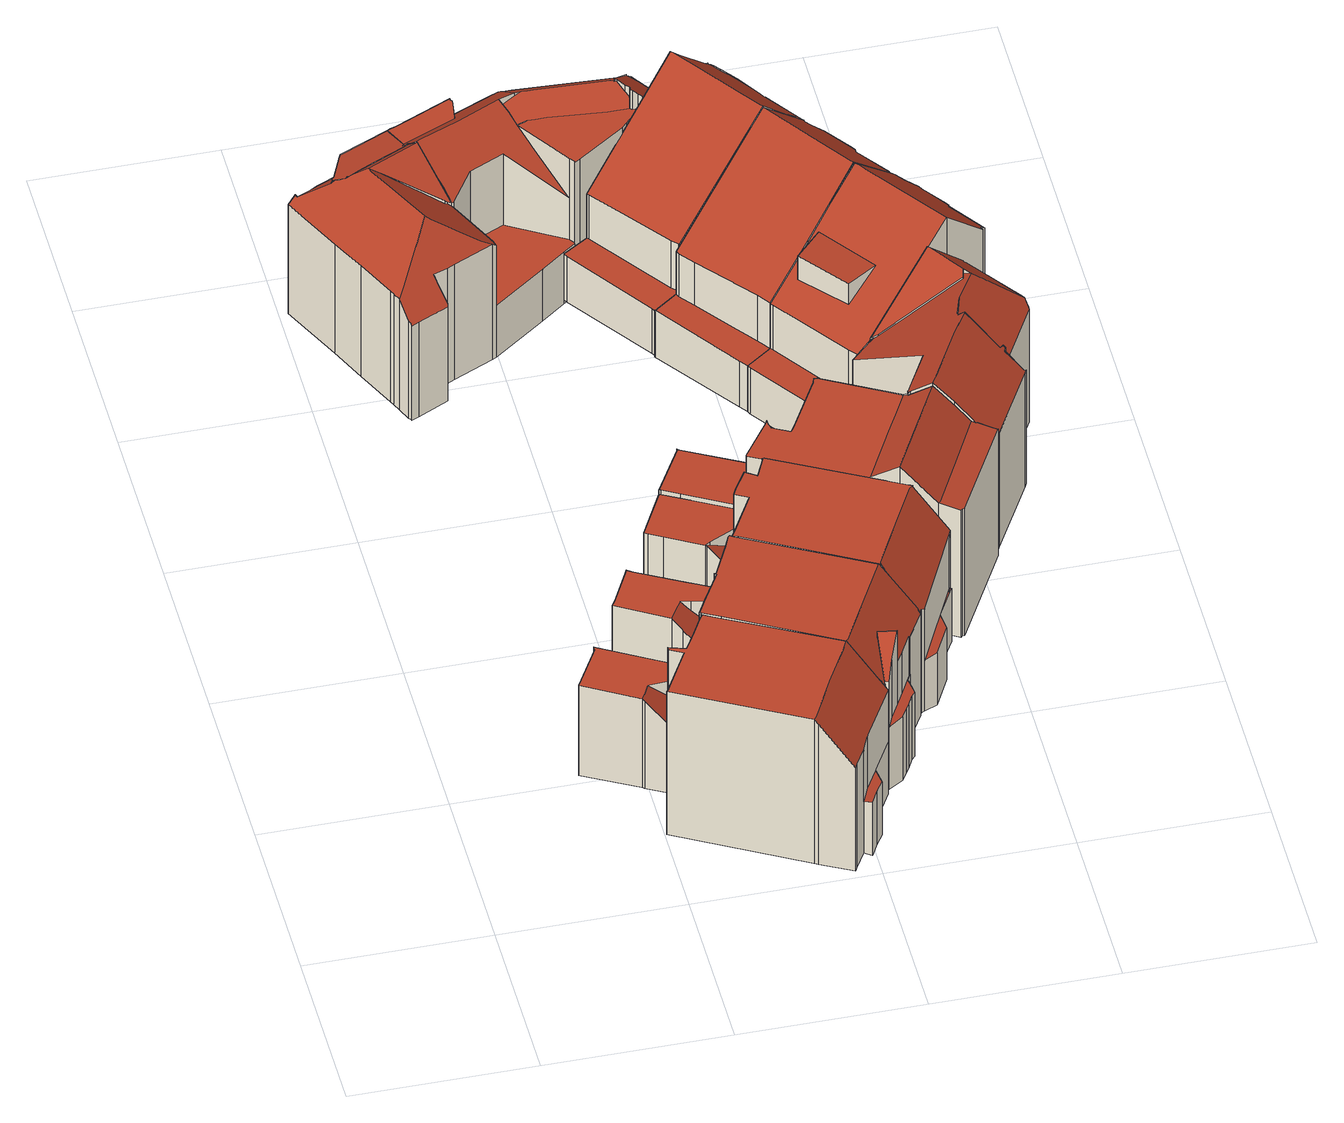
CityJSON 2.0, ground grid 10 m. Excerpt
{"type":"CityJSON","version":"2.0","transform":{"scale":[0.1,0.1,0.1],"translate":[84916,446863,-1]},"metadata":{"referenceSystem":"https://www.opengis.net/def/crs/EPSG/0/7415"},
"CityObjects":{
"building1":{"type":"Building","attributes":{"dak_type":"slanted","data_area":70.29,"data_coverage":0.923,"geconstateerd":false,"gid":18958822,"h_dak_50p":9.53,"h_dak_70p":9.56,"h_dak_max":10.87,"h_dak_min":2.19,"h_maaiveld":-0.213,"kas_warenhuis":false,"lod11_replace":false,"ondergronds_type":"above ground","oorspronkelijkbouwjaar":1921,"pw_actueel":"yes","pw_bron":"ahn3","reconstructie_methode":"tudelft3d-geoflow","reconstruction_skipped":false,"rmse_lod12":2.12,"rmse_lod13":1.29,"rmse_lod22":0.165,"rn":1,"status":"Pand in gebruik","t_run":110.4,"val3dity_codes_lod12":"[]","val3dity_codes_lod13":"[]","val3dity_codes_lod22":"[]"},"children":["building1-1"]},
"building1-1":{"type":"BuildingPart","parents":["building1"],"geometry":[{"type":"Solid","lod":"2.2","boundaries":[[[[0,1,2,3,4,5,6,7,8,9,10,11,12,13,14,15,16,17,18,19,20,21,22,23,24,25,26,27]],[[28,26,25,29]],[[30,31,32,33]],[[34,2,1,35]],[[36,3,2,34]],[[37,5,4,38,39]],[[38,4,3,36]],[[40,16,15,41]],[[42,18,17,43]],[[44,20,19,45]],[[46,47,48,49,50]],[[51,52,27,26,28]],[[53,0,27,52]],[[43,17,16,40]],[[45,19,18,42]],[[54,21,20,44]],[[41,15,14,55]],[[55,14,13,56]],[[50,49,56,57]],[[49,48,58,59]],[[59,60,61]],[[62,12,11,63]],[[57,56,13,12,62]],[[63,11,10,64]],[[65,66,67,68]],[[60,59,58,69,70]],[[71,24,23,31,30]],[[31,23,22,72]],[[72,22,21,54]],[[64,10,9,73]],[[70,69,74,67]],[[75,7,6,76]],[[33,32,66,65]],[[29,25,24,71]],[[68,67,74,47,46]],[[39,38,77,78]],[[73,9,8,79]],[[79,8,7,75]],[[76,6,5,37]],[[35,1,0,53]],[[78,77,52,51]],[[56,49,59,61,80,41,55]],[[60,70,67,66,32,31,72,54,44,45,42,43,40,41,80,61]],[[81,82,29,71,30,33,65,68,46,50,57,62,63,64,73,79,83,84]],[[47,74,69,58,48]],[[76,37,39,78,51,28,29,82,81,84,83,79,75]],[[77,38,36,34,35,53,52]]]],"semantics":{"surfaces":[{"type":"GroundSurface"},{"type":"WallSurface","on_footprint_edge":true},{"type":"WallSurface","on_footprint_edge":false},{"type":"RoofSurface"}],"values":[[0,1,2,1,1,1,1,1,1,1,2,1,1,1,1,1,1,1,2,2,2,1,1,1,2,2,1,1,1,1,2,1,2,1,2,2,1,1,1,1,2,3,3,3,3,3,3]]}}]},
"building2":{"type":"Building","attributes":{"dak_type":"slanted","data_area":50.27,"data_coverage":0.861,"geconstateerd":false,"gid":17144814,"h_dak_50p":8.57,"h_dak_70p":8.92,"h_dak_max":9.82,"h_dak_min":6.19,"h_maaiveld":-0.192,"kas_warenhuis":false,"lod11_replace":false,"ondergronds_type":"above ground","oorspronkelijkbouwjaar":1927,"pw_actueel":"yes","pw_bron":"ahn3","reconstructie_methode":"tudelft3d-geoflow","reconstruction_skipped":false,"rmse_lod12":0.915,"rmse_lod13":1.35,"rmse_lod22":0.121,"rn":1,"status":"Pand in gebruik","t_run":104.05,"val3dity_codes_lod12":"[]","val3dity_codes_lod13":"[]","val3dity_codes_lod22":"[]"},"children":["building2-1"]},
"building2-1":{"type":"BuildingPart","parents":["building2"],"geometry":[{"type":"Solid","lod":"2.2","boundaries":[[[[85,86,87,88,89,90,91,92,93,94,95,96,97,98,99,100,101,102,103,104,105,106,107,108,109,110,111,112,113,114]],[[115,110,109,116]],[[117,112,111,118]],[[119,98,97,120]],[[121,99,98,119]],[[122,86,85,123]],[[124,125,126,127]],[[120,97,96,128]],[[128,96,95,129]],[[130,129,95,94,131]],[[132,133,134,135]],[[136,93,92,137]],[[138,136,139,140]],[[137,92,91,141,142]],[[143,144,145,146]],[[147,100,99,121]],[[148,149,150,151]],[[116,109,108,152]],[[123,85,114,153]],[[154,89,88,155]],[[156,90,89,154]],[[157,158,159]],[[155,88,87,158]],[[149,148,160]],[[161,107,106,162]],[[162,106,105,163]],[[164,165,133,132]],[[166,167,168]],[[151,150,129,130]],[[131,94,93,136,138]],[[159,158,87,86,122]],[[135,134,167,166]],[[127,126,144,143]],[[152,108,107,161]],[[163,105,104,169]],[[170,103,102,171]],[[146,145,172,173]],[[118,111,110,115]],[[174,101,100,147]],[[175,113,112,117]],[[176,177,165,164]],[[142,141,177,176]],[[140,139,125,124]],[[153,114,113,175]],[[171,102,101,174]],[[169,104,103,170]],[[173,172,168]],[[141,91,90,156]],[[131,178,179,160,148,151,130]],[[156,154,155,158,157,167,134,133,165,177,141]],[[173,180,181,179,178,131,138,140,124,127,143,146]],[[164,132,135,166,168,172,145,144,126,125,139,136,137,142,176]],[[121,182,183,184,185,186,187,115,116,152,161,162,163,169,170,171,174,147]],[[184,188,179,181,180,173,168,167,157,159,122,123,153,175,117,118,115,187,186,185]],[[120,128,129,150,149,160,179,188,184,183,182,121,119]]]],"semantics":{"surfaces":[{"type":"GroundSurface"},{"type":"WallSurface","on_footprint_edge":true},{"type":"WallSurface","on_footprint_edge":false},{"type":"RoofSurface"}],"values":[[0,1,1,1,1,1,2,1,1,1,2,1,2,1,2,1,2,1,1,1,1,2,1,2,1,1,2,2,2,1,1,2,2,1,1,1,2,1,1,1,2,2,2,1,1,1,2,1,3,3,3,3,3,3,3]]}}]},
"building3":{"type":"Building","attributes":{"dak_type":"slanted","data_area":67.93,"data_coverage":0.899,"geconstateerd":false,"gid":18958821,"h_dak_50p":9.55,"h_dak_70p":9.58,"h_dak_max":9.79,"h_dak_min":3.27,"h_maaiveld":-0.147,"kas_warenhuis":false,"lod11_replace":false,"ondergronds_type":"above ground","oorspronkelijkbouwjaar":1921,"pw_actueel":"yes","pw_bron":"ahn3","reconstructie_methode":"tudelft3d-geoflow","reconstruction_skipped":false,"rmse_lod12":2.14,"rmse_lod13":0.733,"rmse_lod22":0.143,"rn":1,"status":"Pand in gebruik","t_run":121.41,"val3dity_codes_lod12":"[]","val3dity_codes_lod13":"[]","val3dity_codes_lod22":"[]"},"children":["building3-1"]},
"building3-1":{"type":"BuildingPart","parents":["building3"],"geometry":[{"type":"Solid","lod":"2.2","boundaries":[[[[189,190,191,192,193,194,195,196,197,198,199,200,201,202,203,204,205,206,207,208,209,210,211,212,213,214,215,216,217,218,219,220,221,222,223,224,225]],[[226,197,196,227]],[[228,217,216,229]],[[230,213,212,231]],[[232,211,210,233]],[[234,220,219,235]],[[236,203,202,237]],[[238,239,204,203,236]],[[240,228,241,242]],[[243,218,217,228,240]],[[244,245,246,247]],[[248,221,220,234]],[[249,190,189,250]],[[29,198,197,226]],[[235,219,218,243]],[[251,200,199,252]],[[253,201,200,251]],[[252,199,198,29]],[[227,196,195,254]],[[245,194,193,255]],[[256,257,258,259]],[[255,193,192,260]],[[261,262,254,263]],[[264,265,205,204,239]],[[266,267,239,238]],[[268,215,214,269]],[[229,216,215,268]],[[237,202,201,253]],[[270,209,208,271]],[[233,210,209,270]],[[269,214,213,230]],[[272,222,221,248]],[[273,274,223,222,272]],[[275,276,274,273]],[[277,224,223,274]],[[278,225,224,277]],[[279,280,276,275]],[[263,254,195,194,245,244]],[[247,246,281,257,256]],[[260,192,191,282]],[[250,189,225,278]],[[231,212,211,232]],[[271,208,207,283]],[[284,285,286]],[[287,288,265,264]],[[289,206,205,265]],[[290,291,288,287]],[[283,207,206,289]],[[292,293,267,266]],[[285,284,291,290]],[[242,241,293,292]],[[257,281,280,279]],[[282,191,190,249]],[[259,258,262,261]],[[252,29,294,295,235,243,240,242,292,266,238,236,237,253,251]],[[263,244,247,256,259,261]],[[283,289,265,288,291,284,286,271]],[[286,285,290,287,264,239,267,293,241,228,229,268,269,230,231,232,233,270,271]],[[282,249,250,278,277,274,276,280,281,246,245,255,260]],[[262,258,257,279,275,273,272,248,234,235,295,294,29,226,227,254]]]],"semantics":{"surfaces":[{"type":"GroundSurface"},{"type":"WallSurface","on_footprint_edge":true},{"type":"WallSurface","on_footprint_edge":false},{"type":"RoofSurface"}],"values":[[0,1,1,1,1,1,1,1,2,1,2,1,1,1,1,1,1,1,1,1,2,1,2,1,2,1,1,1,1,1,1,1,1,2,1,1,2,1,2,1,1,1,1,2,2,1,2,1,2,2,2,2,1,2,3,3,3,3,3,3]]}}]},
"building4":{"type":"Building","attributes":{"dak_type":"slanted","data_area":68.79,"data_coverage":0.892,"geconstateerd":false,"gid":17145255,"h_dak_50p":9.55,"h_dak_70p":9.57,"h_dak_max":9.76,"h_dak_min":3.25,"h_maaiveld":-0.171,"kas_warenhuis":false,"lod11_replace":false,"ondergronds_type":"above ground","oorspronkelijkbouwjaar":1921,"pw_actueel":"yes","pw_bron":"ahn3","reconstructie_methode":"tudelft3d-geoflow","reconstruction_skipped":false,"rmse_lod12":2.09,"rmse_lod13":0.769,"rmse_lod22":0.0925,"rn":1,"status":"Pand in gebruik","t_run":99.47,"val3dity_codes_lod12":"[]","val3dity_codes_lod13":"[]","val3dity_codes_lod22":"[]"},"children":["building4-1"]},
"building4-1":{"type":"BuildingPart","parents":["building4"],"geometry":[{"type":"Solid","lod":"2.2","boundaries":[[[[296,297,298,299,300,301,302,303,304,305,306,307,308,309,310,311,312,313,314,315,316,317,318,319,320,321,322]],[[323,296,322,324]],[[325,315,314,326]],[[326,314,313,327]],[[328,312,311,329]],[[330,319,331]],[[327,313,312,328]],[[332,309,308,333]],[[329,311,310,334]],[[335,336,337,338]],[[331,319,318,339]],[[340,341,342,343]],[[339,344,345,346]],[[341,340,334]],[[344,318,317,347]],[[348,316,315,325]],[[349,350,351,352]],[[243,305,304,353]],[[354,303,302,355]],[[350,299,298,356]],[[356,298,297,357]],[[355,302,301,358]],[[358,301,300,359]],[[353,304,303,354]],[[360,307,306,361]],[[334,310,309,332]],[[346,345,362,363]],[[318,344,339]],[[359,300,299,350,349]],[[324,322,321,351]],[[364,320,319,330]],[[352,351,321,320,364]],[[365,366,333,367]],[[367,333,308,307,360]],[[338,337,368,369,365]],[[363,362,336,335]],[[343,342,368,337]],[[347,317,316,348]],[[361,306,305,243]],[[369,366,365]],[[357,297,296,323]],[[344,347,348,325,326,327,328,329,334,340,343,337,336,362,345]],[[338,365,367,360,361,243,353,354,370,371,331,339,346,363,335]],[[368,342,341,334,332,333,366,369]],[[357,323,324,351,350,356]],[[349,352,364,330,331,371,370,354,355,358,359]]]],"semantics":{"surfaces":[{"type":"GroundSurface"},{"type":"WallSurface","on_footprint_edge":true},{"type":"WallSurface","on_footprint_edge":false},{"type":"RoofSurface"}],"values":[[0,1,1,1,1,1,1,1,1,2,1,2,2,2,1,1,2,1,1,1,1,1,1,1,1,1,2,1,1,1,1,1,2,1,2,2,2,1,1,2,1,3,3,3,3,3]]}}]},
"building5":{"type":"Building","attributes":{"dak_type":"slanted","data_area":82.22,"data_coverage":0.9,"geconstateerd":false,"gid":18958819,"h_dak_50p":8.68,"h_dak_70p":8.83,"h_dak_max":10.27,"h_dak_min":3.29,"h_maaiveld":-0.188,"kas_warenhuis":false,"lod11_replace":false,"ondergronds_type":"above ground","oorspronkelijkbouwjaar":1927,"pw_actueel":"yes","pw_bron":"ahn3","reconstructie_methode":"tudelft3d-geoflow","reconstruction_skipped":false,"rmse_lod12":2.59,"rmse_lod13":0.517,"rmse_lod22":0.109,"rn":1,"status":"Pand in gebruik","t_run":145.7,"val3dity_codes_lod12":"[]","val3dity_codes_lod13":"[]","val3dity_codes_lod22":"[]"},"children":["building5-1"]},
"building5-1":{"type":"BuildingPart","parents":["building5"],"geometry":[{"type":"Solid","lod":"2.2","boundaries":[[[[372,373,374,375,376,377,98,378,95,379,380,381,382,383,92,384,385,386,387,388,389,390,391,392,393,394,395,396,397,398,399,400,401,402,403,404,405,406]],[[407,399,398,408]],[[409,402,401,410]],[[411,377,376,412]],[[412,376,375,413]],[[414,415,386,385,416]],[[417,378,98,418]],[[419,389,388,420]],[[421,390,389,419]],[[422,423,424]],[[418,98,377,411]],[[130,425,426,427]],[[425,95,378,417]],[[428,379,95,425,130]],[[429,400,399,407]],[[430,383,382,431]],[[432,384,92,137]],[[416,385,384,432]],[[433,391,390,421]],[[434,394,393,435]],[[436,397,396,437]],[[437,396,395,438]],[[437,396,437,439]],[[408,398,397,436]],[[440,413,375,374,441]],[[438,395,394,434]],[[442,443,444,445]],[[446,447,443,442]],[[448,404,403,449]],[[450,372,406,451]],[[410,401,400,429]],[[435,393,392,452]],[[420,388,387,453]],[[454,380,379,428]],[[455,381,380,454]],[[456,457,413,440]],[[427,426,458,459]],[[452,392,391,433]],[[451,406,405,460]],[[461,462,423,422]],[[463,464,465,466]],[[467,468,469,470]],[[453,387,386,415]],[[459,458,471,472]],[[472,471,473,474]],[[474,475,463]],[[441,374,373,476]],[[477,478,447,446]],[[479,480,481,482]],[[483,484,480,479]],[[482,481,485,486]],[[486,485,478,477]],[[487,488,460,489]],[[489,460,405,404,448]],[[466,465,462,461]],[[470,469,415,414]],[[464,463,490]],[[491,492,488,487]],[[445,444,492,491]],[[449,403,402,409]],[[137,92,383,430]],[[431,382,381,455]],[[468,467,493]],[[439,437,484,483]],[[476,373,372,450]],[[475,474,473,457,456]],[[424,494,495,496,497,498,480,484,437,438,434,435,452,433,499,500,422]],[[459,472,474,463,466,461,501,502,503,455,454,428,130,427]],[[413,457,473,471,458,426,425,417,418,411,412]],[[491,487,489,448,449,409,410,429,407,408,436,437,439,483,479,482,486,477,446,442,445]],[[137,430,504,493,467,470,414,416,432]],[[455,503,502,501,461,422,500,499,433,421,419,420,453,415,469,468,493,504,430,431]],[[476,450,451,460,488,492,444,443,505,506,507,508,509,490,463,475,456,440,441]],[[464,490,509,508,507,506,505,443,447,478,485,481,480,498,497,496,495,494,424,423,462,465]]]],"semantics":{"surfaces":[{"type":"GroundSurface"},{"type":"WallSurface","on_footprint_edge":true},{"type":"WallSurface","on_footprint_edge":false},{"type":"RoofSurface"}],"values":[[0,1,1,1,1,1,1,1,1,2,1,2,1,1,1,1,1,1,1,1,1,1,1,1,1,1,2,2,1,1,1,1,1,1,1,2,2,1,1,2,2,2,1,2,2,2,1,2,2,2,2,2,2,1,2,2,2,2,2,1,1,1,2,2,1,2,3,3,3,3,3,3,3,3]]}}]},
"building6":{"type":"Building","attributes":{"dak_type":"slanted","data_area":73.43,"data_coverage":0.914,"geconstateerd":false,"gid":18958820,"h_dak_50p":9.5,"h_dak_70p":9.53,"h_dak_max":10.8,"h_dak_min":5.99,"h_maaiveld":-0.148,"kas_warenhuis":false,"lod11_replace":false,"ondergronds_type":"above ground","oorspronkelijkbouwjaar":1916,"pw_actueel":"yes","pw_bron":"ahn3","reconstructie_methode":"tudelft3d-geoflow","reconstruction_skipped":false,"rmse_lod12":1.56,"rmse_lod13":0.451,"rmse_lod22":0.0338,"rn":1,"status":"Pand in gebruik","t_run":101.87,"val3dity_codes_lod12":"[]","val3dity_codes_lod13":"[]","val3dity_codes_lod22":"[]"},"children":["building6-1"]},
"building6-1":{"type":"BuildingPart","parents":["building6"],"geometry":[{"type":"Solid","lod":"2.2","boundaries":[[[[510,511,512,513,514,515,516,517,518,519,520,521,522,523,524,525,526,527,528,529,530,531,532,533,534,535,536,537,538,539,540]],[[541,532,531,542]],[[543,522,521,544]],[[545,518,517,546]],[[547,523,522,543]],[[546,517,516,548,549]],[[549,548,550,551]],[[548,516,515,552]],[[553,539,538,554]],[[555,514,513,556]],[[556,513,512,557]],[[558,519,518,545]],[[559,520,519,558]],[[560,524,523,547]],[[561,533,532,541]],[[562,534,533,561]],[[542,531,530,563]],[[564,535,534,562]],[[565,526,525,566]],[[566,525,524,560]],[[544,521,520,559]],[[563,530,529,567]],[[568,540,539,553]],[[551,550,569,570]],[[552,515,514,555]],[[571,537,536,572]],[[572,536,535,564]],[[557,512,511,573]],[[574,510,540,568]],[[575,528,527,576]],[[576,527,526,565]],[[567,529,528,575]],[[573,511,510,574]],[[570,569,554,577]],[[577,554,538,537,571]],[[542,563,567,578,564,562,561,541]],[[572,564,578,567,575,576,579]],[[557,573,574,568,553,554,569,550,548,552,555,556]],[[580,571,572,579,576,565,566,560,581]],[[577,571,580,581,560,547,543,544,559,558,545,546,549,551,570]]]],"semantics":{"surfaces":[{"type":"GroundSurface"},{"type":"WallSurface","on_footprint_edge":true},{"type":"WallSurface","on_footprint_edge":false},{"type":"RoofSurface"}],"values":[[0,1,1,1,1,1,2,1,1,1,1,1,1,1,1,1,1,1,1,1,1,1,1,2,1,1,1,1,1,1,1,1,1,2,1,3,3,3,3,3]]}}]},
"building7":{"type":"Building","attributes":{"dak_type":"slanted","data_area":63.73,"data_coverage":0.899,"geconstateerd":false,"gid":17147229,"h_dak_50p":8.89,"h_dak_70p":9.85,"h_dak_max":11.41,"h_dak_min":3.09,"h_maaiveld":0.076,"kas_warenhuis":false,"lod11_replace":false,"ondergronds_type":"above ground","oorspronkelijkbouwjaar":1927,"pw_actueel":"yes","pw_bron":"ahn3","reconstructie_methode":"tudelft3d-geoflow","reconstruction_skipped":false,"rmse_lod12":2.93,"rmse_lod13":2.27,"rmse_lod22":0.0797,"rn":1,"status":"Pand in gebruik","t_run":150.32,"val3dity_codes_lod12":"[]","val3dity_codes_lod13":"[]","val3dity_codes_lod22":"[]"},"children":["building7-1"]},
"building7-1":{"type":"BuildingPart","parents":["building7"],"geometry":[{"type":"Solid","lod":"2.2","boundaries":[[[[582,583,584,585,586,587,588,589,590,591,592,593,594,595,596,597,598,599,600,601,602,603,604,605,606,607,608,609]],[[610,599,598,611]],[[612,613,614,615]],[[616,603,602,617]],[[617,602,601,618]],[[619,604,603,616]],[[620,588,587,621]],[[622,623,607,606,624]],[[625,626,623,622]],[[627,628,626,625]],[[629,605,604,619]],[[630,594,593,631]],[[621,587,586,632]],[[633,596,595,634]],[[634,595,594,630]],[[624,606,605,629]],[[635,600,599,610]],[[618,601,600,635]],[[636,637,591,590,638]],[[632,586,585,639]],[[640,592,591,637]],[[631,593,592,640]],[[611,598,597,641,642]],[[641,597,596,633]],[[643,644,613,612]],[[642,641,644,643]],[[645,589,588,620]],[[638,590,589,645]],[[615,614,637,636]],[[646,584,583,647]],[[648,608,607,623]],[[639,585,584,646,649]],[[649,646,628,627]],[[647,583,582,650]],[[651,609,608,648]],[[650,582,609,651]],[[615,636,638,652,653,611,642,643,612]],[[644,641,633,634,630,631,640,637,614,613]],[[611,653,652,638,645,620,621,632,639,649,627,625,622,624,629,619,616,617,618,635,610]],[[647,650,651,648,623,626,628,646]]]],"semantics":{"surfaces":[{"type":"GroundSurface"},{"type":"WallSurface","on_footprint_edge":true},{"type":"WallSurface","on_footprint_edge":false},{"type":"RoofSurface"}],"values":[[0,1,2,1,1,1,1,1,2,2,1,1,1,1,1,1,1,1,1,1,1,1,1,1,2,2,1,1,2,1,1,1,2,1,1,1,3,3,3,3]]}}]},
"building8":{"type":"Building","attributes":{"dak_type":"slanted","data_area":62.8,"data_coverage":0.894,"geconstateerd":false,"gid":18954935,"h_dak_50p":8.92,"h_dak_70p":9.88,"h_dak_max":11.65,"h_dak_min":3.03,"h_maaiveld":0.023,"kas_warenhuis":false,"lod11_replace":false,"ondergronds_type":"above ground","oorspronkelijkbouwjaar":1927,"pw_actueel":"yes","pw_bron":"ahn3","reconstructie_methode":"tudelft3d-geoflow","reconstruction_skipped":false,"rmse_lod12":2.79,"rmse_lod13":1.5,"rmse_lod22":0.082,"rn":1,"status":"Pand in gebruik","t_run":142.11,"val3dity_codes_lod12":"[]","val3dity_codes_lod13":"[]","val3dity_codes_lod22":"[]"},"children":["building8-1"]},
"building8-1":{"type":"BuildingPart","parents":["building8"],"geometry":[{"type":"Solid","lod":"2.2","boundaries":[[[[654,655,656,657,658,659,660,661,662,663,664,665,666,667,668,669,670,671,672,673,674,675,676,677,678,679,680]],[[681,655,682]],[[682,655,654,683]],[[684,656,655,681]],[[683,654,680,685]],[[685,680,679,621]],[[686,675,674,687,688]],[[688,687,689,690]],[[690,689,691,692]],[[693,694,668,667,695]],[[696,665,664,697]],[[698,663,662,699]],[[621,679,678,700]],[[697,664,663,698]],[[700,678,677,620]],[[701,666,665,696]],[[702,673,672,703]],[[687,674,673,702]],[[703,672,671,704]],[[705,669,668,694]],[[695,667,666,701]],[[706,660,659,707]],[[708,661,660,706]],[[699,662,661,708]],[[709,670,669,705]],[[710,711,681,682]],[[692,691,712,713]],[[713,712,694,693]],[[714,676,675,686]],[[620,677,676,714]],[[707,659,658,711,710]],[[715,657,656,684]],[[711,658,657,715]],[[704,671,670,709]],[[701,716,717,686,688,690,692,713,693,695]],[[712,691,689,687,702,703,704,709,705,694]],[[698,699,708,706,707,710,682,683,685,621,700,620,714,686,717,716,701,696,697]],[[711,715,684,681]]]],"semantics":{"surfaces":[{"type":"GroundSurface"},{"type":"WallSurface","on_footprint_edge":true},{"type":"WallSurface","on_footprint_edge":false},{"type":"RoofSurface"}],"values":[[0,1,1,1,1,1,1,2,2,1,1,1,1,1,1,1,1,1,1,1,1,1,1,1,1,2,2,2,1,1,1,1,1,1,3,3,3,3]]}}]},
"building9":{"type":"Building","attributes":{"dak_type":"slanted","data_area":62.8,"data_coverage":0.889,"geconstateerd":false,"gid":18958753,"h_dak_50p":8.84,"h_dak_70p":9.79,"h_dak_max":11.39,"h_dak_min":3.06,"h_maaiveld":-0.042,"kas_warenhuis":false,"lod11_replace":false,"ondergronds_type":"above ground","oorspronkelijkbouwjaar":1927,"pw_actueel":"yes","pw_bron":"ahn3","reconstructie_methode":"tudelft3d-geoflow","reconstruction_skipped":false,"rmse_lod12":2.94,"rmse_lod13":2.74,"rmse_lod22":0.218,"rn":1,"status":"Pand in gebruik","t_run":107.09,"val3dity_codes_lod12":"[]","val3dity_codes_lod13":"[]","val3dity_codes_lod22":"[]"},"children":["building9-1"]},
"building9-1":{"type":"BuildingPart","parents":["building9"],"geometry":[{"type":"Solid","lod":"2.2","boundaries":[[[[718,719,720,721,722,723,724,669,668,725,726,727,728,729,730,731,732,733,734,735,736,737,738,739,740,741,742,743,744]],[[745,734,733,746]],[[747,730,729,748]],[[705,669,724,749]],[[750,726,725,751]],[[752,723,722,753]],[[754,741,740,755]],[[753,722,721,756]],[[756,721,720,757]],[[748,729,728,758]],[[759,727,726,750]],[[760,744,743,761]],[[762,742,741,754]],[[749,724,723,752]],[[763,694,764,765]],[[694,668,669,705]],[[766,718,744,760]],[[767,768,769]],[[770,771,768,767]],[[761,743,742,762]],[[772,731,730,747]],[[751,725,668,694,763]],[[771,770,773]],[[758,728,727,759]],[[774,775,746,776]],[[777,757,720,719,778]],[[779,780,757,777]],[[765,764,781,782]],[[778,719,718,766]],[[776,746,733,732,783]],[[783,732,731,772]],[[775,737,736,784]],[[784,736,735,785]],[[785,735,734,745]],[[786,739,738,787]],[[755,740,739,786]],[[787,738,737,775,774]],[[782,781,780,779]],[[694,705,749,752,753,756,757,780,781,764]],[[774,776,783,772,747,748,758,788,789,790,761,762,754,755,786,787]],[[758,759,750,751,763,765,782,779,777,778,766,760,761,790,789,788],[773,769,768,771]],[[773,770,767,769]],[[785,745,746,775,784]]]],"semantics":{"surfaces":[{"type":"GroundSurface"},{"type":"WallSurface","on_footprint_edge":true},{"type":"WallSurface","on_footprint_edge":false},{"type":"RoofSurface"}],"values":[[0,1,1,1,1,1,1,1,1,1,1,1,1,1,2,1,1,2,2,1,1,1,2,1,2,1,2,2,1,1,1,1,1,1,1,1,1,2,3,3,3,3,3]]}}]},
"building10":{"type":"Building","attributes":{"dak_type":"slanted","data_area":62.67,"data_coverage":0.908,"geconstateerd":false,"gid":18958747,"h_dak_50p":9.16,"h_dak_70p":9.76,"h_dak_max":10.77,"h_dak_min":6.38,"h_maaiveld":-0.145,"kas_warenhuis":false,"lod11_replace":false,"ondergronds_type":"above ground","oorspronkelijkbouwjaar":1914,"pw_actueel":"yes","pw_bron":"ahn3","reconstructie_methode":"tudelft3d-geoflow","reconstruction_skipped":false,"rmse_lod12":1.14,"rmse_lod13":1.15,"rmse_lod22":0.0331,"rn":1,"status":"Pand in gebruik","t_run":98.37,"val3dity_codes_lod12":"[]","val3dity_codes_lod13":"[]","val3dity_codes_lod22":"[]"},"children":["building10-1"]},
"building10-1":{"type":"BuildingPart","parents":["building10"],"geometry":[{"type":"Solid","lod":"2.2","boundaries":[[[[791,792,527,793,526,525,794,795,796,797,798,799,800,801,802,803,804,805,806,807,808,809,810,811,812,813,814]],[[815,816,817,818]],[[819,820,821,822]],[[820,809,808,823]],[[824,794,825]],[[826,525,526,827]],[[825,794,525,826]],[[827,526,793,828]],[[829,798,797,830]],[[831,805,804,832]],[[816,799,798,829]],[[833,801,800,834]],[[835,527,792,836]],[[837,801,833]],[[838,839,840]],[[841,806,805,831]],[[842,807,806,841]],[[834,800,799,816,815]],[[843,803,802,844]],[[844,802,801,837]],[[828,793,527,835]],[[845,791,814,846]],[[847,796,795,848]],[[848,795,794,824]],[[830,797,796,847]],[[823,808,807,842]],[[832,804,803,843]],[[849,850,839,838]],[[836,792,791,845]],[[851,811,810,852]],[[853,812,811,851]],[[818,817,850,849]],[[822,821,854,855]],[[856,857,858,859]],[[852,810,809,820,819]],[[855,854,860,861]],[[862,813,812,853]],[[846,814,813,862]],[[859,858,863]],[[864,865,857,856]],[[861,860,865,864]],[[818,849,838,866,834,815]],[[860,854,821,820,823,842,841,831,840,867,863,858,857,865]],[[852,819,822,855,861,864,868,869,835,836,845,846,862,853,851]],[[831,832,843,844,837,833,834,866,838,840]],[[867,840,839,850,817,816,829,830,847,848,824,825,826,827,828,835,869,868,864,856,859,863]]]],"semantics":{"surfaces":[{"type":"GroundSurface"},{"type":"WallSurface","on_footprint_edge":false},{"type":"WallSurface","on_footprint_edge":true},{"type":"RoofSurface"}],"values":[[0,1,1,2,2,2,2,2,2,2,2,2,2,2,1,2,2,2,2,2,2,2,2,2,2,2,2,1,2,2,2,1,1,1,2,1,2,2,1,1,1,3,3,3,3,3]]}}]}
},
"vertices":[
[205,38,8],[206,28,8],[202,22,8],[198,14,8],[194,17,8],[188,7,8],[187,5,8],[170,14,8],[168,15,8],[101,53,8],[102,54,8],[103,56,8],[116,79,8],[109,83,8],[98,89,8],[97,90,8],[68,106,8],[82,130,8],[82,132,8],[84,131,8],[111,116,8],[120,111,8],[130,105,8],[131,105,8],[136,102,8],[197,68,8],[216,58,8],[216,57,8],[216,58,78],[197,68,106],[131,105,105],[131,105,68],[131,104,68],[131,104,105],[202,22,44],[206,28,44],[198,14,44],[188,7,78],[194,17,43],[194,17,78],[68,106,69],[97,90,68],[82,132,69],[82,130,69],[111,116,68],[84,131,69],[118,82,105],[118,82,45],[109,85,42],[109,85,54],[109,85,105],[216,57,78],[216,57,43],[205,38,43],[120,111,68],[98,89,67],[109,83,54],[109,83,105],[115,100,39],[115,100,56],[115,100,68],[102,99,68],[116,79,105],[103,56,105],[102,54,105],[129,101,105],[129,101,68],[124,92,68],[124,92,105],[117,100,39],[117,100,68],[136,102,105],[130,105,68],[101,53,105],[124,92,43],[170,14,103],[187,5,78],[198,26,43],[198,26,78],[168,15,106],[99,93,68],[182,41,106],[194,62,106],[169,16,106],[176,29,106],
[5,474,8],[7,475,8],[9,476,8],[10,476,8],[17,479,8],[22,482,8],[35,488,8],[62,500,8],[69,484,8],[72,476,8],[84,452,8],[85,450,8],[98,422,8],[99,418,8],[97,417,8],[75,407,8],[71,405,8],[63,402,8],[64,400,8],[68,393,8],[68,392,8],[51,384,8],[47,382,8],[47,383,8],[46,384,8],[43,391,8],[41,396,8],[40,398,8],[30,420,8],[21,440,8],[43,391,83],[46,384,74],[40,398,83],[41,396,83],[99,418,84],[98,422,84],[97,417,86],[7,475,84],[5,474,82],[49,474,101],[49,474,98],[41,471,98],[41,471,100],[85,450,84],[84,452,84],[84,452,86],[72,476,108],[27,471,97],[27,471,95],[27,470,96],[27,470,97],[69,484,98],[62,500,97],[69,484,101],[67,482,98],[67,482,101],[35,488,84],[35,488,97],[35,468,100],[35,468,98],[34,468,98],[34,468,100],[75,407,86],[81,453,87],[81,453,85],[82,453,85],[82,453,86],[47,383,73],[21,440,82],[17,479,84],[10,476,84],[22,482,84],[10,474,86],[9,476,84],[9,476,86],[50,462,104],[47,382,72],[51,384,72],[68,392,72],[28,472,97],[28,472,94],[26,469,97],[26,469,96],[28,469,98],[68,393,73],[64,400,83],[63,402,86],[33,467,98],[33,467,100],[71,405,86],[30,420,83],[34,486,97],[34,486,85],[70,475,108],[44,464,107],[37,466,103],[43,464,107],[91,418,89],[66,421,106],[63,422,108],[57,412,100],[56,411,99],[46,395,87],[45,461,107],
[235,80,9],[233,78,9],[230,72,9],[228,69,9],[225,64,9],[217,59,9],[215,60,9],[215,59,9],[209,62,9],[197,68,9],[140,100,9],[131,105,9],[130,105,9],[135,114,9],[145,131,9],[144,132,9],[138,135,9],[130,140,9],[130,141,9],[125,144,9],[98,160,9],[100,163,9],[110,182,9],[111,184,9],[114,182,9],[139,168,9],[143,166,9],[150,162,9],[158,158,9],[159,157,9],[226,120,9],[244,111,9],[244,110,9],[245,109,9],[236,94,9],[234,90,9],[235,82,9],[209,62,88],[215,59,80],[158,158,69],[150,162,69],[114,182,69],[111,184,69],[110,182,69],[100,163,69],[244,111,80],[226,120,106],[145,131,106],[135,114,106],[144,132,106],[144,132,69],[158,158,106],[157,157,69],[157,157,106],[159,157,106],[217,59,82],[217,59,51],[220,66,51],[220,66,90],[244,110,80],[233,78,52],[235,80,52],[131,105,106],[140,100,106],[130,105,106],[215,60,81],[225,64,52],[225,75,101],[225,75,79],[216,81,93],[216,81,97],[228,69,52],[215,64,84],[215,64,83],[215,60,82],[138,135,69],[138,135,54],[145,132,106],[145,132,69],[143,166,69],[139,168,69],[98,160,69],[125,144,69],[245,109,78],[236,94,78],[236,94,52],[235,93,79],[235,93,52],[234,90,52],[235,82,52],[229,82,79],[229,82,52],[225,75,51],[230,72,52],[130,141,63],[137,154,63],[137,154,69],[132,155,69],[138,136,69],[138,136,54],[130,140,63],[145,152,69],[145,152,55],[154,150,106],[154,150,69],[198,69,106],[207,85,106],
[263,143,8],[264,133,8],[255,116,8],[248,113,8],[246,112,8],[245,110,8],[229,119,8],[227,120,8],[162,156,8],[159,157,8],[161,160,8],[174,183,8],[167,187,8],[155,194,8],[154,194,8],[135,205,8],[128,209,8],[126,210,8],[140,236,8],[141,236,8],[170,220,8],[183,213,8],[188,210,8],[256,173,8],[273,164,8],[272,161,8],[273,160,8],[263,143,43],[273,160,44],[141,236,68],[140,236,68],[126,210,68],[128,209,68],[135,205,68],[256,173,105],[256,173,106],[155,194,67],[167,187,53],[154,194,68],[182,198,106],[182,198,68],[176,202,68],[176,202,106],[188,210,106],[157,196,68],[157,196,66],[174,204,54],[174,204,68],[188,210,68],[187,210,68],[187,210,106],[183,213,68],[170,220,68],[248,113,77],[248,113,42],[272,161,44],[272,161,80],[162,156,106],[227,120,106],[229,119,102],[255,116,43],[264,133,43],[245,110,78],[246,112,78],[174,183,106],[161,160,106],[187,209,68],[187,209,106],[273,164,80],[169,191,106],[169,191,53],[167,187,106],[176,202,52],[169,191,52],[227,121,106],[254,171,106],
[180,477,8],[177,474,8],[151,456,8],[148,454,8],[141,449,8],[128,439,8],[99,420,8],[81,458,8],[77,466,8],[72,477,8],[67,487,8],[67,488,8],[64,501,8],[67,502,8],[98,516,8],[100,517,8],[123,528,8],[124,528,8],[124,529,8],[126,529,8],[130,529,8],[133,529,8],[187,526,8],[190,525,8],[191,524,8],[193,523,8],[196,521,8],[207,506,8],[212,499,8],[211,499,8],[197,489,8],[193,486,8],[191,484,8],[190,484,8],[182,479,8],[207,506,83],[196,521,84],[197,489,100],[211,499,84],[128,439,43],[141,449,43],[148,454,43],[98,516,97],[98,516,85],[67,502,97],[99,420,43],[99,418,43],[124,528,84],[123,528,84],[124,529,83],[128,501,108],[128,501,106],[131,502,107],[84,452,44],[85,452,44],[85,452,86],[81,458,92],[212,499,83],[67,488,97],[67,487,97],[64,501,97],[126,529,84],[187,526,84],[133,529,84],[193,523,86],[191,524,86],[190,525,85],[191,524,87],[148,454,98],[151,456,98],[184,487,111],[184,487,98],[185,486,98],[185,486,111],[185,490,109],[185,490,100],[191,484,107],[193,486,105],[180,477,98],[182,479,98],[130,529,84],[100,517,85],[77,466,98],[72,477,108],[148,455,98],[148,455,43],[97,466,44],[97,466,92],[190,484,98],[119,498,108],[119,498,103],[126,488,98],[126,488,96],[123,493,100],[123,493,103],[99,514,97],[99,514,87],[98,515,85],[98,515,97],[116,475,44],[116,475,92],[146,458,43],[146,458,71],[146,458,98],[177,474,98],[185,492,108],[185,492,102],[179,499,108],[179,499,107],[180,499,107],[180,499,108],[179,500,108],[179,500,106],[183,494,104],[183,494,108],[190,485,107],[190,485,98],[190,484,107],[132,490,98],[188,486,108],[188,486,98],[97,501,97],[132,502,107],[135,502,107],[138,502,107],[173,500,107],[177,500,107],[127,527,86],[128,502,107],[111,494,108],[96,487,108],[74,478,108],[69,489,97],[181,487,98],[179,487,98],[173,487,98],[142,490,98],[136,490,98],
[140,236,9],[156,264,9],[156,265,9],[157,264,9],[195,243,9],[195,241,9],[196,238,9],[196,235,9],[197,232,9],[206,227,9],[208,230,9],[225,260,9],[226,263,9],[228,263,9],[267,241,9],[269,239,9],[269,238,9],[280,232,9],[285,230,9],[298,223,9],[308,217,9],[310,216,9],[280,162,9],[279,162,9],[278,161,9],[268,167,9],[250,176,9],[236,184,9],[180,214,9],[150,231,9],[141,236,9],[280,162,95],[310,216,95],[226,263,105],[225,260,105],[197,232,105],[196,235,105],[228,263,105],[196,238,70],[196,238,105],[195,236,70],[195,236,105],[195,241,70],[150,231,71],[180,214,71],[195,243,70],[157,264,70],[156,265,70],[206,227,105],[208,230,105],[267,241,105],[279,162,95],[278,161,95],[308,217,95],[268,167,97],[269,238,107],[269,239,107],[298,223,97],[141,236,71],[180,215,71],[180,215,105],[236,184,106],[250,176,117],[156,264,70],[140,236,71],[285,230,111],[280,232,116],[180,214,105],[269,168,97],[251,178,117],[237,185,105],[266,239,105],
[253,495,11],[254,494,11],[253,488,11],[253,484,11],[267,464,11],[268,463,11],[264,461,11],[262,459,11],[243,446,11],[191,409,11],[178,399,11],[176,398,11],[175,400,11],[142,447,11],[141,449,11],[155,458,11],[207,496,11],[212,499,11],[228,510,11],[229,511,11],[230,512,11],[229,512,11],[232,514,11],[233,513,11],[236,509,11],[240,508,11],[245,507,11],[245,506,11],[212,499,118],[207,496,124],[188,413,73],[188,413,41],[191,410,41],[191,410,73],[229,512,97],[230,512,97],[229,511,98],[232,514,94],[264,461,98],[268,463,94],[240,508,91],[240,508,83],[236,509,94],[243,504,91],[243,504,83],[252,490,91],[252,490,83],[233,513,94],[175,400,41],[176,398,41],[267,464,94],[141,449,42],[142,447,42],[228,510,99],[191,409,73],[191,409,41],[243,446,124],[253,484,94],[178,399,41],[155,458,42],[155,458,72],[156,457,72],[156,457,42],[262,459,101],[253,488,83],[254,494,76],[245,507,76],[253,488,91],[253,495,76],[245,506,76],[242,447,124],[208,495,124],
[271,458,10],[277,457,10],[281,456,10],[290,443,10],[288,442,10],[289,440,10],[288,434,10],[301,416,10],[300,415,10],[302,412,10],[301,412,10],[300,412,10],[278,396,10],[249,374,10],[226,358,10],[212,348,10],[209,352,10],[176,398,10],[177,398,10],[178,399,10],[189,407,10],[243,446,10],[263,460,10],[264,461,10],[265,461,10],[268,463,10],[268,462,10],[277,457,76],[277,457,90],[271,458,94],[281,456,68],[268,462,94],[243,446,123],[189,407,42],[189,407,71],[190,405,42],[190,405,71],[196,397,42],[196,397,71],[226,358,72],[226,358,41],[249,374,95],[300,412,97],[301,412,96],[302,412,95],[300,415,95],[265,461,97],[278,396,123],[178,399,42],[177,398,42],[176,398,42],[212,348,41],[288,434,94],[289,440,90],[301,416,94],[209,352,41],[288,442,90],[288,442,77],[221,365,41],[221,365,72],[263,460,100],[290,443,70],[277,397,123],[244,445,123],
[289,327,10],[286,325,10],[261,308,10],[248,299,10],[246,298,10],[245,300,10],[213,346,10],[237,366,10],[254,378,10],[255,379,10],[278,395,10],[300,411,10],[303,413,10],[307,408,10],[314,407,10],[315,405,10],[318,404,10],[325,393,10],[325,391,10],[324,390,10],[325,388,10],[324,384,10],[338,364,10],[335,362,10],[336,360,10],[314,345,10],[289,328,10],[318,404,69],[315,405,74],[303,413,94],[300,411,98],[213,346,41],[254,378,99],[237,366,82],[245,300,41],[246,298,41],[335,362,97],[338,364,94],[248,299,41],[261,308,41],[278,395,123],[255,379,100],[289,328,99],[314,345,123],[336,360,97],[226,358,71],[227,357,41],[227,357,71],[289,327,99],[261,335,98],[261,335,84],[277,344,99],[241,361,98],[241,361,82],[307,408,94],[255,375,99],[324,390,91],[324,390,80],[315,405,89],[261,308,72],[286,325,96],[260,310,72],[260,310,41],[256,315,41],[256,315,72],[314,407,89],[325,391,75],[325,393,71],[324,384,94],[325,388,91],[280,393,123],[282,390,123],[313,346,123],
[309,216,9],[290,227,9],[270,238,9],[269,240,9],[283,265,9],[256,305,9],[257,306,9],[266,312,9],[267,313,9],[302,337,9],[324,352,9],[325,351,9],[347,320,9],[347,317,9],[347,315,9],[347,314,9],[348,310,9],[348,309,9],[327,272,9],[326,270,9],[335,265,9],[336,265,9],[335,263,9],[312,222,9],[267,313,79],[267,313,78],[271,313,80],[271,313,81],[327,272,97],[327,272,85],[326,273,86],[326,273,98],[348,309,85],[269,240,107],[269,240,108],[269,239,108],[269,238,108],[270,238,109],[266,312,78],[257,306,74],[347,315,88],[347,317,87],[324,352,86],[302,337,113],[280,232,118],[290,227,108],[324,352,85],[316,318,112],[316,318,109],[319,314,112],[347,314,88],[348,310,86],[347,320,85],[325,351,85],[309,216,86],[312,222,86],[256,305,74],[283,265,107],[315,314,110],[315,314,109],[335,265,86],[326,270,97],[336,265,86],[324,271,86],[324,271,98],[305,282,115],[305,282,109],[305,284,109],[305,284,114],[312,279,101],[312,279,112],[335,263,86],[309,297,112],[308,281,117],[308,281,106],[303,336,113],[319,313,112],[299,266,117],[283,237,118]
]}
